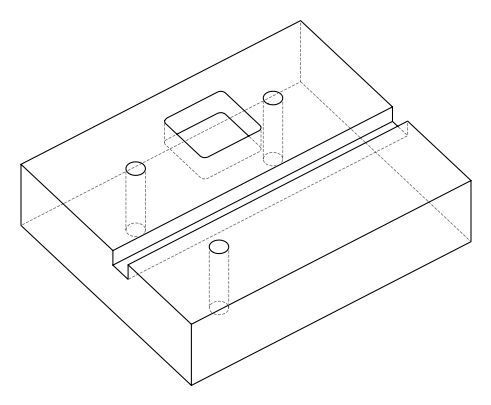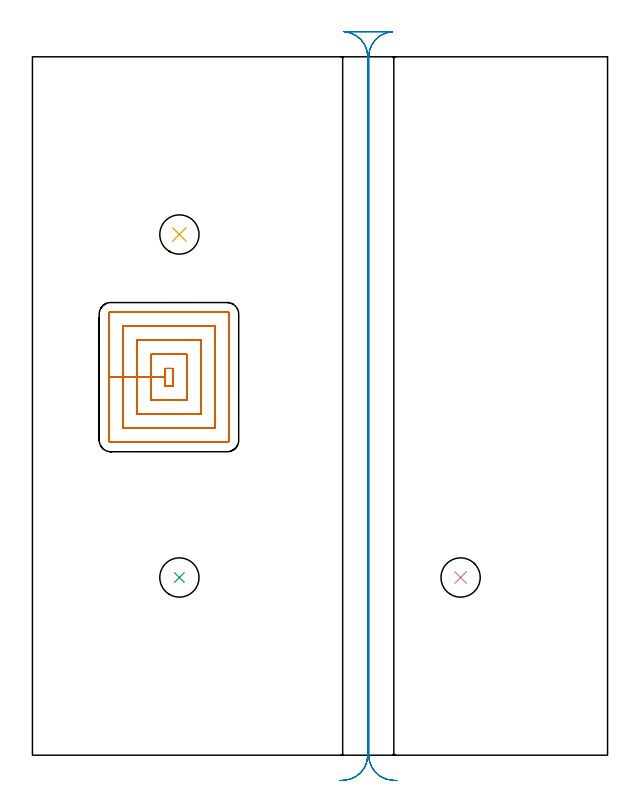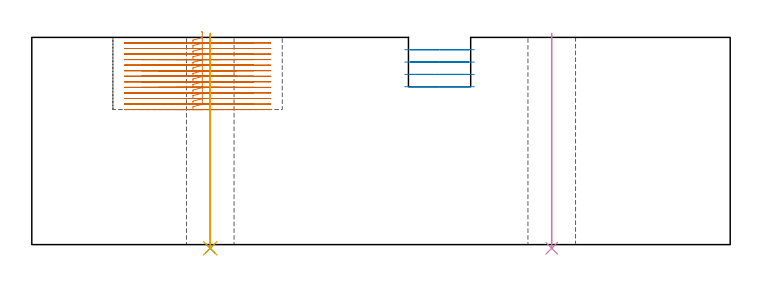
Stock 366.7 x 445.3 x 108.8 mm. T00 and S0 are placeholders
(PLAN: 5 operations, 2 tool changes, 34.6 min)
(1 MILL_RECTANGULAR_POCKET | POCKET_RECTANGULAR_STRAIGHT | NXT0201_011 | Follow Part, ap 3, ae 75% | 25.03 min | 318749 mm3)
(2 MILL_RECTANGULAR_SLOT | SLOT_RECTANGULAR | UGT0201_004 | Follow Part, ap 8, ae 75% | 8.26 min | 376191 mm3)
(3 INDEXABLE_INSERT_DRILL_THROUGH_HOLE_FROM_SOLID | STEP1HOLE | NXT0302_021 | 0.45 min | 53354 mm3)
(4 INDEXABLE_INSERT_DRILL_THROUGH_HOLE_FROM_SOLID_1 | STEP1HOLE_1 | NXT0302_021 | 0.45 min | 53175 mm3)
(5 INDEXABLE_INSERT_DRILL_THROUGH_HOLE_FROM_SOLID_2 | STEP1HOLE_2 | NXT0302_021 | 0.45 min | 53312 mm3)
(TOOL NXT0201_011 | ENDMILL 12mm [2P460-1200-NA 1630] | D12 FL38 Z6)
(TOOL UGT0201_004 | End Mill 32 mm | D32 FL53 Z6)
(TOOL NXT0302_021 | Index. Insert Drill 25mm [880-D2500L25-05] | D25 PA176 FL125 Z2)
(OP 1 MILL_RECTANGULAR_POCKET)
G17 G21 G94 G90
T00 M6
G54
G17 G0 G90 X88.974 Y235.5 S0 M3
G43 Z118.8 H1
Z111.8
G94 G1 X89.5 Z111.659 F250.
Y246.6 Z108.685
X84.6 Z107.372
Y241.05 Z105.885
Y235.5 F500.
X89.5
Y246.6
X84.6
Y241.05
X75.6
Y226.5
X98.5
Y255.6
X75.6
Y241.05
X66.6
Y217.5
X107.5
Y264.6
X66.6
Y241.05
X57.6
Y208.5
X116.5
Y273.6
X57.6
Y241.05
X48.6
Y200.8
G3 X49.9 Y199.5 R1.3
G1 X124.2
G3 X125.5 Y200.8 R1.3
G1 Y281.3
G3 X124.2 Y282.6 R1.3
G1 X49.9
G3 X48.6 Y281.3 R1.3
G1 Y241.05
Y240.05
G0 X88.974 Y235.5 Z108.885
G1 X89.5 Z108.743 F250.
Y246.6 Z105.769
X84.6 Z104.456
Y241.05 Z102.969
Y235.5 F500.
X89.5
Y246.6
X84.6
Y241.05
X75.6
Y226.5
X98.5
Y255.6
X75.6
Y241.05
X66.6
Y217.5
X107.5
Y264.6
X66.6
Y241.05
X57.6
Y208.5
X116.5
Y273.6
X57.6
Y241.05
X48.6
Y200.8
G3 X49.9 Y199.5 R1.3
G1 X124.2
G3 X125.5 Y200.8 R1.3
G1 Y281.3
G3 X124.2 Y282.6 R1.3
G1 X49.9
G3 X48.6 Y281.3 R1.3
G1 Y241.05
Y240.05
G0 X88.974 Y235.5 Z105.969
G1 X89.5 Z105.828 F250.
Y246.6 Z102.854
X84.6 Z101.541
Y241.05 Z100.054
Y235.5 F500.
X89.5
Y246.6
X84.6
Y241.05
X75.6
Y226.5
X98.5
Y255.6
X75.6
Y241.05
X66.6
Y217.5
X107.5
Y264.6
X66.6
Y241.05
X57.6
Y208.5
X116.5
Y273.6
X57.6
Y241.05
X48.6
Y200.8
G3 X49.9 Y199.5 R1.3
G1 X124.2
G3 X125.5 Y200.8 R1.3
G1 Y281.3
G3 X124.2 Y282.6 R1.3
G1 X49.9
G3 X48.6 Y281.3 R1.3
G1 Y241.05
Y240.05
G0 X88.974 Y235.5 Z103.054
G1 X89.5 Z102.913 F250.
Y246.6 Z99.938
X84.6 Z98.626
Y241.05 Z97.138
Y235.5 F500.
X89.5
Y246.6
X84.6
Y241.05
X75.6
Y226.5
X98.5
Y255.6
X75.6
Y241.05
X66.6
Y217.5
X107.5
Y264.6
X66.6
Y241.05
X57.6
Y208.5
X116.5
Y273.6
X57.6
Y241.05
X48.6
Y200.8
G3 X49.9 Y199.5 R1.3
G1 X124.2
G3 X125.5 Y200.8 R1.3
G1 Y281.3
G3 X124.2 Y282.6 R1.3
G1 X49.9
G3 X48.6 Y281.3 R1.3
G1 Y241.05
Y240.05
G0 X88.974 Y235.5 Z100.138
G1 X89.5 Z99.997 F250.
Y246.6 Z97.023
X84.6 Z95.71
Y241.05 Z94.223
Y235.5 F500.
X89.5
Y246.6
X84.6
Y241.05
X75.6
Y226.5
X98.5
Y255.6
X75.6
Y241.05
X66.6
Y217.5
X107.5
Y264.6
X66.6
Y241.05
X57.6
Y208.5
X116.5
Y273.6
X57.6
Y241.05
X48.6
Y200.8
G3 X49.9 Y199.5 R1.3
G1 X124.2
G3 X125.5 Y200.8 R1.3
G1 Y281.3
G3 X124.2 Y282.6 R1.3
G1 X49.9
G3 X48.6 Y281.3 R1.3
G1 Y241.05
Y240.05
G0 X88.974 Y235.5 Z97.223
G1 X89.5 Z97.082 F250.
Y246.6 Z94.108
X84.6 Z92.795
Y241.05 Z91.308
Y235.5 F500.
X89.5
Y246.6
X84.6
Y241.05
X75.6
Y226.5
X98.5
Y255.6
X75.6
Y241.05
X66.6
Y217.5
X107.5
Y264.6
X66.6
Y241.05
X57.6
Y208.5
X116.5
Y273.6
X57.6
Y241.05
X48.6
Y200.8
G3 X49.9 Y199.5 R1.3
G1 X124.2
G3 X125.5 Y200.8 R1.3
G1 Y281.3
G3 X124.2 Y282.6 R1.3
G1 X49.9
G3 X48.6 Y281.3 R1.3
G1 Y241.05
Y240.05
G0 X88.974 Y235.5 Z94.308
G1 X89.5 Z94.167 F250.
Y246.6 Z91.192
X84.6 Z89.879
Y241.05 Z88.392
Y235.5 F500.
X89.5
Y246.6
X84.6
Y241.05
X75.6
Y226.5
X98.5
Y255.6
X75.6
Y241.05
X66.6
Y217.5
X107.5
Y264.6
X66.6
Y241.05
X57.6
Y208.5
X116.5
Y273.6
X57.6
Y241.05
X48.6
Y200.8
G3 X49.9 Y199.5 R1.3
G1 X124.2
G3 X125.5 Y200.8 R1.3
G1 Y281.3
G3 X124.2 Y282.6 R1.3
G1 X49.9
G3 X48.6 Y281.3 R1.3
G1 Y241.05
Y240.05
G0 X88.974 Y235.5 Z91.392
G1 X89.5 Z91.251 F250.
Y246.6 Z88.277
X84.6 Z86.964
Y241.05 Z85.477
Y235.5 F500.
X89.5
Y246.6
X84.6
Y241.05
X75.6
Y226.5
X98.5
Y255.6
X75.6
Y241.05
X66.6
Y217.5
X107.5
Y264.6
X66.6
Y241.05
X57.6
Y208.5
X116.5
Y273.6
X57.6
Y241.05
X48.6
Y200.8
G3 X49.9 Y199.5 R1.3
G1 X124.2
G3 X125.5 Y200.8 R1.3
G1 Y281.3
G3 X124.2 Y282.6 R1.3
G1 X49.9
G3 X48.6 Y281.3 R1.3
G1 Y241.05
Y240.05
G0 X88.974 Y235.5 Z88.477
G1 X89.5 Z88.336 F250.
Y246.6 Z85.362
X84.6 Z84.049
Y241.05 Z82.562
Y235.5 F500.
X89.5
Y246.6
X84.6
Y241.05
X75.6
Y226.5
X98.5
Y255.6
X75.6
Y241.05
X66.6
Y217.5
X107.5
Y264.6
X66.6
Y241.05
X57.6
Y208.5
X116.5
Y273.6
X57.6
Y241.05
X48.6
Y200.8
G3 X49.9 Y199.5 R1.3
G1 X124.2
G3 X125.5 Y200.8 R1.3
G1 Y281.3
G3 X124.2 Y282.6 R1.3
G1 X49.9
G3 X48.6 Y281.3 R1.3
G1 Y241.05
Y240.05
G0 X88.974 Y235.5 Z85.562
G1 X89.5 Z85.42 F250.
Y246.6 Z82.446
X84.6 Z81.133
Y241.05 Z79.646
Y235.5 F500.
X89.5
Y246.6
X84.6
Y241.05
X75.6
Y226.5
X98.5
Y255.6
X75.6
Y241.05
X66.6
Y217.5
X107.5
Y264.6
X66.6
Y241.05
X57.6
Y208.5
X116.5
Y273.6
X57.6
Y241.05
X48.6
Y200.8
G3 X49.9 Y199.5 R1.3
G1 X124.2
G3 X125.5 Y200.8 R1.3
G1 Y281.3
G3 X124.2 Y282.6 R1.3
G1 X49.9
G3 X48.6 Y281.3 R1.3
G1 Y241.05
Y240.05
G0 X88.974 Y235.5 Z82.646
G1 X89.5 Z82.505 F250.
Y246.6 Z79.531
X84.6 Z78.218
Y241.05 Z76.731
Y235.5 F500.
X89.5
Y246.6
X84.6
Y241.05
X75.6
Y226.5
X98.5
Y255.6
X75.6
Y241.05
X66.6
Y217.5
X107.5
Y264.6
X66.6
Y241.05
X57.6
Y208.5
X116.5
Y273.6
X57.6
Y241.05
X48.6
Y200.8
G3 X49.9 Y199.5 R1.3
G1 X124.2
G3 X125.5 Y200.8 R1.3
G1 Y281.3
G3 X124.2 Y282.6 R1.3
G1 X49.9
G3 X48.6 Y281.3 R1.3
G1 Y241.05
Y240.05
G0 X88.974 Y235.5 Z79.731
G1 X89.5 Z79.59 F250.
Y246.6 Z76.615
X84.6 Z75.302
Y241.05 Z73.815
Y235.5 F500.
X89.5
Y246.6
X84.6
Y241.05
X75.6
Y226.5
X98.5
Y255.6
X75.6
Y241.05
X66.6
Y217.5
X107.5
Y264.6
X66.6
Y241.05
X57.6
Y208.5
X116.5
Y273.6
X57.6
Y241.05
X48.6
Y200.8
G3 X49.9 Y199.5 R1.3
G1 X124.2
G3 X125.5 Y200.8 R1.3
G1 Y281.3
G3 X124.2 Y282.6 R1.3
G1 X49.9
G3 X48.6 Y281.3 R1.3
G1 Y241.05
Y240.05
G0 X88.974 Y235.5 Z76.815
G1 X89.5 Z76.674 F250.
Y246.6 Z73.7
X84.6 Z72.387
Y241.05 Z70.9
Y235.5 F500.
X89.5
Y246.6
X84.6
Y241.05
X75.6
Y226.5
X98.5
Y255.6
X75.6
Y241.05
X66.6
Y217.5
X107.5
Y264.6
X66.6
Y241.05
X57.6
Y208.5
X116.5
Y273.6
X57.6
Y241.05
X48.6
Y200.8
G3 X49.9 Y199.5 R1.3
G1 X124.2
G3 X125.5 Y200.8 R1.3
G1 Y281.3
G3 X124.2 Y282.6 R1.3
G1 X49.9
G3 X48.6 Y281.3 R1.3
G1 Y241.05
Y240.05
G0 Z118.8
M5
M2
(OP 2 MILL_RECTANGULAR_SLOT)
G17 G21 G94 G90
T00 M6
G54
G17 G0 G90 X232.415 Y-16.154 S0 M3
G43 Z118.8 H0
Z102.325
G94 G1 X229.421 Y-15.97 F250.
G2 X214.4 Y0. R16. F500.
G1 Y445.3
G2 X229.42 Y461.27 R16.
G1 Y461.3
X198.78
Y461.27
G2 X213.8 Y445.3 R16.
G1 Y0.
G2 X198.779 Y-15.97 R16.
G1 X195.785 Y-16.154 F250.
G0 X232.415 Z95.85
G1 X229.421 Y-15.97
G2 X214.4 Y0. R16. F500.
G1 Y445.3
G2 X229.42 Y461.27 R16.
G1 Y461.3
X198.78
Y461.27
G2 X213.8 Y445.3 R16.
G1 Y0.
G2 X198.779 Y-15.97 R16.
G1 X195.785 Y-16.154 F250.
G0 X232.415 Z89.375
G1 X229.421 Y-15.97
G2 X214.4 Y0. R16. F500.
G1 Y445.3
G2 X229.42 Y461.27 R16.
G1 Y461.3
X198.78
Y461.27
G2 X213.8 Y445.3 R16.
G1 Y0.
G2 X198.779 Y-15.97 R16.
G1 X195.785 Y-16.154 F250.
G0 X232.415 Z82.9
G1 X229.421 Y-15.97
G2 X214.4 Y0. R16. F500.
G1 Y445.3
G2 X229.42 Y461.27 R16.
G1 Y461.3
X198.78
Y461.27
G2 X213.8 Y445.3 R16.
G1 Y0.
G2 X198.779 Y-15.97 R16.
G1 X195.785 Y-16.154 F250.
G0 Z118.8
M5
M2
(OP 3 INDEXABLE_INSERT_DRILL_THROUGH_HOLE_FROM_SOLID)
G17 G21 G94 G90
T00 M6
G54
G17 G0 G90 X93.7 Y113.3 S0 M3
G43 Z118.8 H1
G94 G81 G98 Z-1.937 F250. R110.8
G80
M5
M2
(OP 4 INDEXABLE_INSERT_DRILL_THROUGH_HOLE_FROM_SOLID_1)
G17 G21 G94 G90
T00 M6
G54
G17 G0 G90 X273. Y113.3 S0 M3
G43 Z118.8 H1
G94 G81 G98 Z-1.937 F250. R110.8
G80
M5
M2
(OP 5 INDEXABLE_INSERT_DRILL_THROUGH_HOLE_FROM_SOLID_2)
G17 G21 G94 G90
T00 M6
G54
G17 G0 G90 X93.7 Y332. S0 M3
G43 Z118.8 H1
G94 G81 G98 Z-1.937 F250. R110.8
G80
M5
M2
